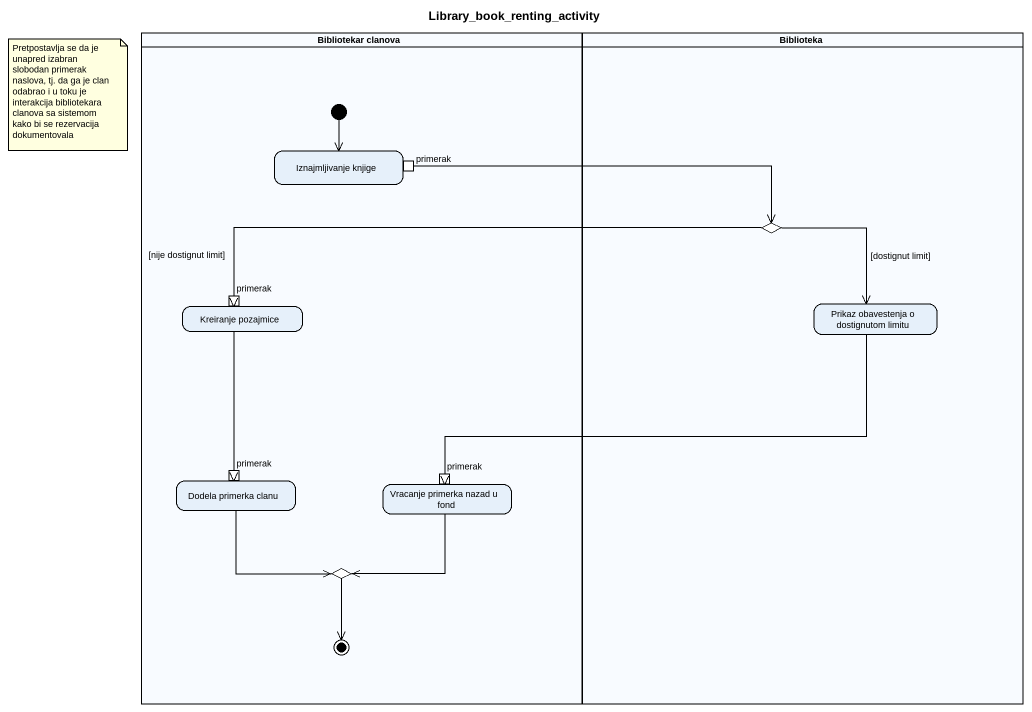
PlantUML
@startuml
title Library_book_renting_activity
hide empty description
state "Bibliotekar clanova" as Bibliotekar_clanova <<partition>> {
  state "Iznajmljivanje knjige" as Iznajmljivanje_knjige {
    state primerak <<outputPin>>
  }
  state "Kreiranje pozajmice" as Kreiranje_pozajmice {
    state "primerak" as primerak_2 <<inputPin>>
  }
  state "Dodela primerka clanu" as Dodela_primerka_clanu {
    state "primerak" as primerak_3 <<inputPin>>
  }
  state "Vracanje primerka nazad u fond" as Vracanje_primerka_nazad_u {
    state "primerak" as primerak_4 <<inputPin>>
  }
  state choice2 <<choice>>
  [*] --> Iznajmljivanje_knjige
  choice2 --> [*]
}
state Biblioteka <<partition>> {
  state choice1 <<choice>>
  state "Prikaz obavestenja o dostignutom limitu" as Prikaz_obavestenja_o
}
Iznajmljivanje_knjige -right-> choice1
choice1 -left-> Kreiranje_pozajmice : [nije dostignut limit]
choice1 --> Prikaz_obavestenja_o : [dostignut limit]
Kreiranje_pozajmice --> Dodela_primerka_clanu
Prikaz_obavestenja_o -left-> Vracanje_primerka_nazad_u
Dodela_primerka_clanu --> choice2
Vracanje_primerka_nazad_u --> choice2
note as N1
  Pretpostavlja se da je unapred izabran slobodan primerak naslova, tj. da ga je clan odabrao i u toku je interakcija bibliotekara clanova sa sistemom kako bi se rezervacija dokumentovala
end note
@enduml
